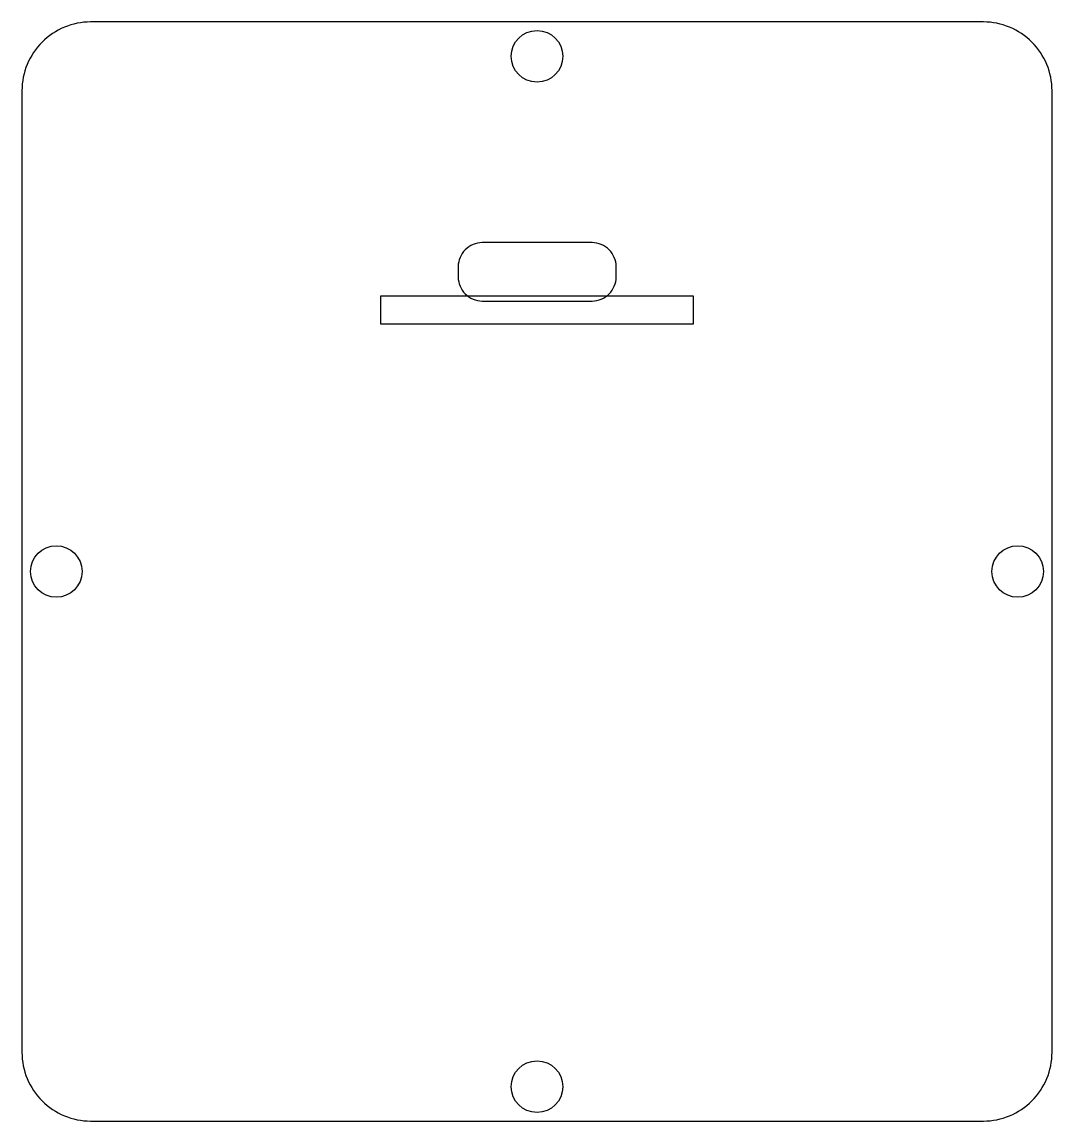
# Model space of a CAD drawing. Header units: millimetres. Extents: x 0 to 60, y 0 to 64.
import ezdxf

# ---------------------------------------------------------------- set-up
doc = ezdxf.new("R2010")
doc.units = ezdxf.units.MM
doc.layers.get('0').update_dxf_attribs({"linetype": 'CONTINUOUS'})

msp = doc.modelspace()

# ---------------------------------------------------------------- linework, layer by layer
for points in [[(56, 0, 0.414214), (60, 4), (60, 60, 0.414214), (56, 64), (4, 64, 0.414214), (0, 60), (0, 4, 0.414214), (4, 0)], [(33.21, 47.75, 0.414214), (34.61, 49.15), (34.61, 49.75, 0.414214), (33.21, 51.15), (26.81, 51.15, 0.414214), (25.41, 49.75), (25.41, 49.15, 0.414214), (26.81, 47.75)]]:
    msp.add_lwpolyline(points, format="xyb", close=True)
msp.add_lwpolyline([(39.093, 46.395), (20.913, 46.395), (20.913, 48.045), (39.093, 48.045)], close=True)
for centre in [(30, 62), (2, 32), (58, 32), (30, 2)]:
    msp.add_circle(centre, 1.5)

doc.saveas('drawing.dxf')
